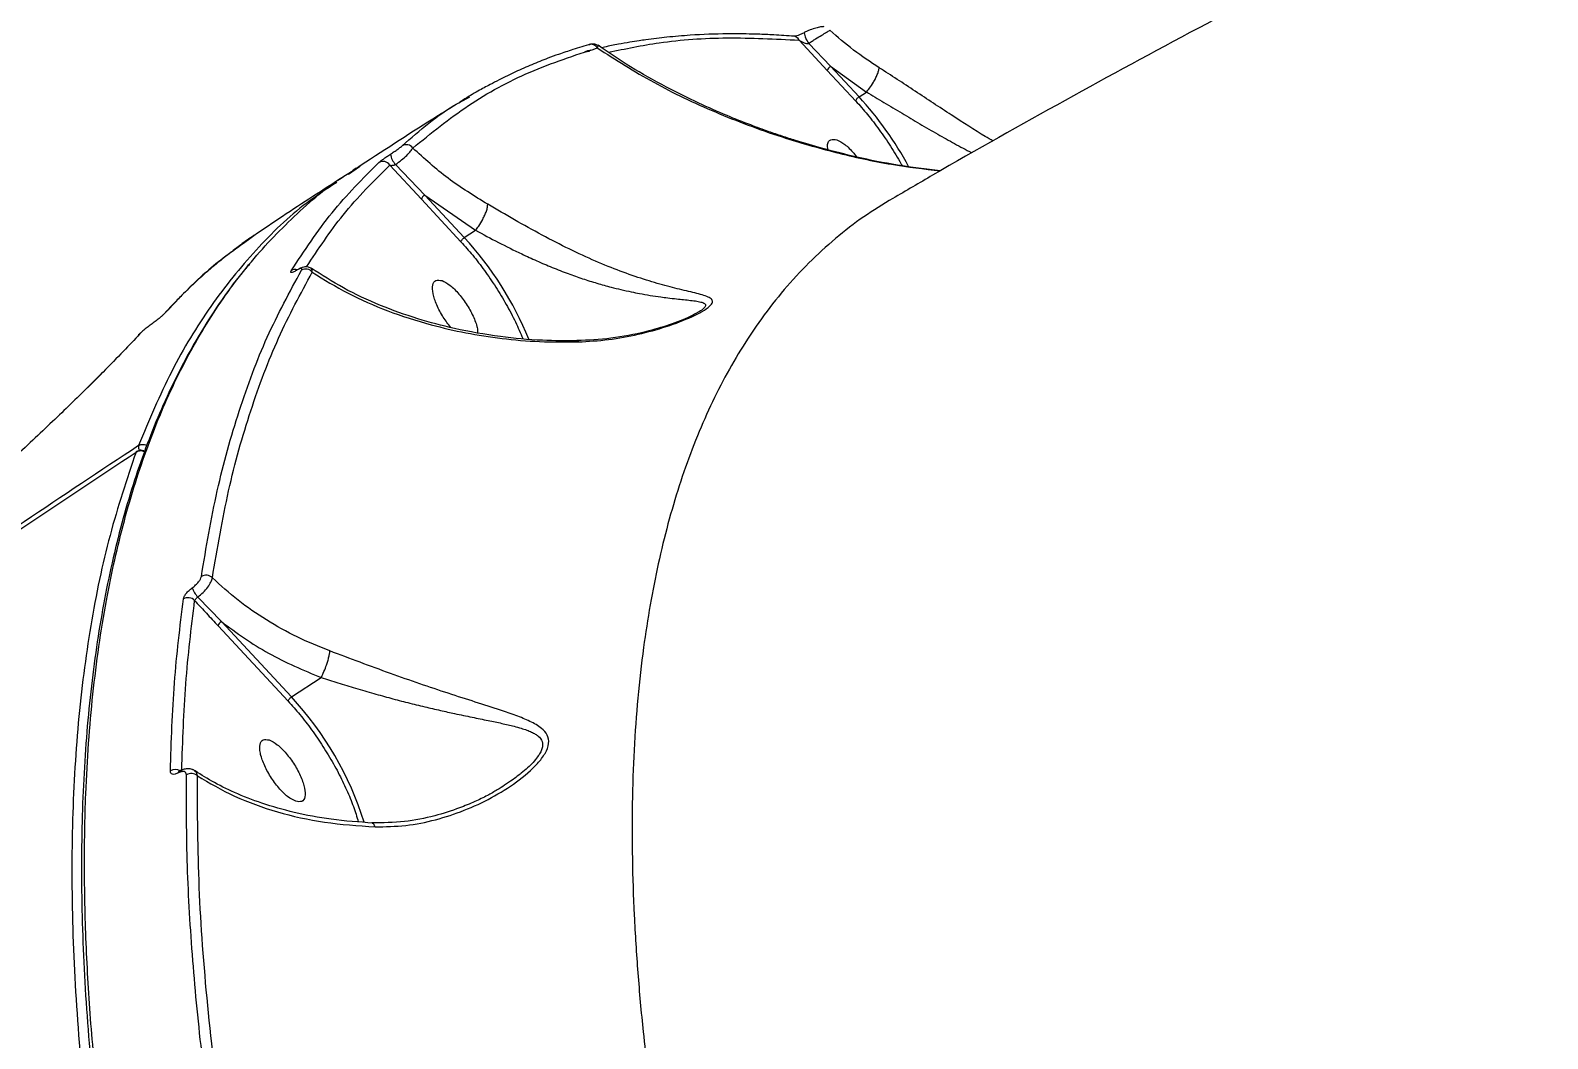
# Model space of a CAD drawing. Header units: millimetres. Extents: x -5873 to 5805, y -5301 to 4302.
# Drawn here: x -236.2 to -48.4, y 1186.1 to 1311 of the extents above; entities that cross this region are included whole.
import ezdxf

# ---------------------------------------------------------------- set-up
doc = ezdxf.new("R2010")
doc.units = ezdxf.units.MM
for name, color, linetype in [('DIKOM_ОБЪЕКТ', 7, 'Continuous'), ('DIKOM_РАЗМЕР_ЗОНА', 7, 'Continuous'), ('DIKOM_РАЗМЕР_ОБЪЕКТА', 7, 'Continuous')]:
    doc.layers.add(name, color=color, linetype=linetype)
doc.styles.add('style1', font='arial.ttf', dxfattribs={"width": 0.8})
doc.dimstyles.new('1-50', dxfattribs={"dimtxt": 300, "dimasz": 200, "dimexe": 100, "dimexo": 0, "dimgap": 100, "dimtad": 1, "dimtxsty": 'style1', "dimcen": 200, "dimclrd": 7, "dimclre": 7, "dimclrt": 7, "dimadec": 1, "dimazin": 2, "dimtfac": 1, "dimtmove": 0, "dimatfit": 2, "dimfxl": 0, "dimlwd": 25, "dimlwe": 18, "dimarcsym": 0})

# ---------------------------------------------------------------- blocks, each defined once
blk = doc.blocks.new('*D9')
at = {"layer": 'Defpoints', "color": 0, "transparency": 16777216}
for p in [(1338.11, 2802.44), (-4588.97, -1585.51), (-117.5, -1585.51)]:
    blk.add_point(p, dxfattribs=at)
at = {"layer": 'DIKOM_РАЗМЕР_ОБЪЕКТА', "color": 7, "lineweight": 18, "transparency": 16777216}
for p, q in [((1338.11, 2802.44), (-4688.97, 2802.44)), ((-117.5, -1585.51), (-4688.97, -1585.51))]:
    blk.add_line(p, q, dxfattribs=at)
at = {"layer": 'DIKOM_РАЗМЕР_ОБЪЕКТА', "color": 7, "lineweight": 25, "transparency": 16777216}
blk.add_line((-4588.97, 2602.44), (-4588.97, -1385.51), dxfattribs=at)
at = {"layer": 'DIKOM_РАЗМЕР_ОБЪЕКТА', "color": 7, "transparency": 16777216}
for points in [[(-4622.31, 2602.44), (-4555.64, 2602.44), (-4588.97, 2802.44)], [(-4622.31, -1385.51), (-4555.64, -1385.51), (-4588.97, -1585.51)]]:
    blk.add_solid(points, dxfattribs=at)
at = {"layer": 'DIKOM_РАЗМЕР_ОБЪЕКТА', "color": 7, "transparency": 16777216, "insert": (-4842.15, 460.98), "char_height": 300, "attachment_point": 5, "rotation": 90, "style": 'style1'}
blk.add_mtext('4400', dxfattribs=at)
blk = doc.blocks.new('*D11')
at = {"layer": 'Defpoints', "color": 0, "transparency": 16777216}
for p in [(-510, 4302.44), (-5422.89, -3651.6), (284.83, -3651.6)]:
    blk.add_point(p, dxfattribs=at)
at = {"layer": 'DIKOM_РАЗМЕР_ЗОНА', "color": 7, "lineweight": 18, "transparency": 16777216}
for p, q in [((-510, 4302.44), (-5522.89, 4302.44)), ((284.83, -3651.6), (-5522.89, -3651.6))]:
    blk.add_line(p, q, dxfattribs=at)
at = {"layer": 'DIKOM_РАЗМЕР_ЗОНА', "color": 7, "lineweight": 25, "transparency": 16777216}
blk.add_line((-5422.89, 4102.44), (-5422.89, -3451.6), dxfattribs=at)
at = {"layer": 'DIKOM_РАЗМЕР_ЗОНА', "color": 7, "transparency": 16777216}
for points in [[(-5456.22, 4102.44), (-5389.56, 4102.44), (-5422.89, 4302.44)], [(-5456.22, -3451.6), (-5389.56, -3451.6), (-5422.89, -3651.6)]]:
    blk.add_solid(points, dxfattribs=at)
at = {"layer": 'DIKOM_РАЗМЕР_ЗОНА', "color": 7, "transparency": 16777216, "insert": (-5676.06, -474.49), "char_height": 300, "attachment_point": 5, "rotation": 90, "style": 'style1'}
blk.add_mtext('7950', dxfattribs=at)

msp = doc.modelspace()

# ---------------------------------------------------------------- linework, layer by layer
at = {"layer": 'DIKOM_ОБЪЕКТ', "color": 7, "linetype": 'Continuous', "lineweight": 15}
for p, q in [((-141.052, 1309.748), (-137.57, 1305.986)), ((-167.581, 1308.293), (-167.01, 1308.4)), ((-166.843, 1308.493), (-167.132, 1308.426)), ((-139.873, 1309.348), (-137.16, 1306.51)), ((-137.57, 1305.986), (-134.051, 1302.204)), ((-137.16, 1306.51), (-132.729, 1303.32)), ((-137.16, 1306.51), (-133.641, 1302.728)), ((-182.671, 1302.306), (-183.068, 1302.059)), ((-182.656, 1302.283), (-181.831, 1302.732)), ((-133.641, 1302.728), (-132.729, 1303.32)), ((-132.729, 1303.32), (-132.727, 1303.323)), ((-195.48, 1294.061), (-196.85, 1293.122)), ((-196.257, 1293.625), (-196.412, 1293.511)), ((-195.904, 1293.884), (-196.257, 1293.625)), ((-195.427, 1294.098), (-196.111, 1293.685)), ((-191.754, 1294.27), (-187.831, 1290.03)), ((-191.026, 1294.34), (-187.421, 1290.555)), ((-187.831, 1290.03), (-182.929, 1284.761)), ((-187.421, 1290.555), (-181.126, 1286.19)), ((-187.421, 1290.555), (-182.518, 1285.285)), ((-208.565, 1285.509), (-209.229, 1285.008)), ((-182.518, 1285.285), (-181.126, 1286.19)), ((-181.126, 1286.19), (-181.124, 1286.192)), ((-219.861, 1275.669), (-220.004, 1275.524)), ((-153.391, 1276.13), (-154, 1275.803)), ((-221.161, 1274.617), (-221.111, 1274.635)), ((-227.478, 1268.376), (-229.184, 1266.682)), ((-215.504, 1240.756), (-212.594, 1237.712)), ((-213.004, 1237.188), (-204.326, 1227.861)), ((-212.594, 1237.712), (-203.916, 1228.385)), ((-203.916, 1228.385), (-200.236, 1230.776)), ((-200.236, 1230.776), (-200.231, 1230.781))]:
    msp.add_line(p, q, dxfattribs=at)
at = {"layer": 'DIKOM_ОБЪЕКТ', "color": 7, "linetype": 'Continuous', "lineweight": 15, "flags": 128}
for points in [[(-140.366, 1310.678), (-140.428, 1310.681), (-140.439, 1310.669)], [(-167.04, 1309.208), (-166.974, 1309.221), (-166.873, 1309.231)], [(-203.302, 1281.218), (-203.258, 1281.262), (-203.218, 1281.289)], [(-219.664, 1275.851), (-219.803, 1275.736), (-219.865, 1275.665)], [(-222.712, 1273.338), (-222.843, 1273.231), (-222.896, 1273.172)], [(-217.916, 1218.969), (-217.889, 1219.063), (-217.846, 1219.138), (-217.789, 1219.192), (-217.719, 1219.224), (-217.639, 1219.233), (-217.55, 1219.218), (-217.454, 1219.18), (-217.355, 1219.119)]]:
    msp.add_lwpolyline(points, dxfattribs=at)
at = {"layer": 'DIKOM_ОБЪЕКТ', "color": 7, "linetype": 'Continuous', "lineweight": 15}
for centre, radius, start, end in [((-141.841, 1309.364), 0.878, 25.92613, 84.32597), ((-137.777, 1311.027), 2.686, 187.66313, 218.69683), ((-167.123, 1307.57), 0.856, 90.66895, 122.3708), ((-166.855, 1308.279), 0.952, 31.78801, 91.02991), ((-136.719, 1305.743), 0.886, 119.86013, 164.04418), ((-165.67, 1273.493), 43.366, 28.33968, 42.38861), ((-189.706, 1295.809), 0.988, 34.93513, 120.11615), ((-192.59, 1293.733), 0.994, 32.72562, 120.12652), ((-189.328, 1295.981), 2.361, 188.74701, 224.01728), ((-186.979, 1289.786), 0.886, 119.88294, 164.02138), ((-213.625, 1256.688), 42.255, 22.24491, 42.59301), ((-203.436, 1280.35), 0.982, 75.64264, 121.34797), ((-202.152, 1280.345), 1.036, 38.37438, 120.19823), ((-226.939, 1268.12), 0.596, 121.07118, 154.88406), ((-221.949, 1259.368), 0.915, 170.49267, 208.96169), ((-213.413, 1242.781), 2.912, 197.3734, 224.08055), ((-214.499, 1242.35), 1.115, 45.25207, 121.08068), ((-216.72, 1239.566), 1.115, 42.98416, 121.27805), ((-212.152, 1236.944), 0.886, 119.88314, 164.02117), ((-233.478, 1200.889), 40.373, 17.24165, 42.92614), ((-218.301, 1218.214), 1.17, 59.85785, 121.53589), ((-216.321, 1217.745), 1.158, 49.34092, 121.8059)]:
    msp.add_arc(centre, radius, start, end, dxfattribs=at)
for points, knots in [([(279.338, 1427.871), (276.796, 1427.589), (268.35, 1426.653), (254.019, 1424.724), (236.342, 1422.093), (218.678, 1419.122), (201.03, 1415.835), (183.404, 1412.226), (165.804, 1408.296), (148.236, 1404.045), (130.704, 1399.474), (113.213, 1394.583), (95.768, 1389.374), (78.374, 1383.846), (61.036, 1378), (43.76, 1371.838), (26.549, 1365.36), (9.409, 1358.568), (-7.655, 1351.462), (-24.638, 1344.043), (-41.535, 1336.314), (-58.341, 1328.276), (-75.051, 1319.929), (-91.663, 1311.281), (-108.159, 1302.307), (-120.763, 1295.249), (-127.82, 1291.088), (-129.465, 1290.118)], [0, 0, 0, 0, 0.0178448, 0.0592941, 0.1008016, 0.142368, 0.1839943, 0.2256814, 0.2674302, 0.3092412, 0.3511153, 0.3930529, 0.4350542, 0.4771199, 0.5192504, 0.5614456, 0.6037062, 0.6460317, 0.6884227, 0.7308792, 0.7734005, 0.8159875, 0.858639, 0.9013561, 0.9441377, 0.9869843, 1, 1, 1, 1]), ([(-137.982, 1311.417), (-138.12, 1311.41), (-138.4, 1311.396), (-138.992, 1311.262), (-139.577, 1311.068), (-140.077, 1310.857), (-140.318, 1310.732), (-140.439, 1310.669)], [0, 0, 0, 0, 0.2397709, 0.4836729, 0.7358822, 0.867172, 1, 1, 1, 1]), ([(-141.683, 1310.229), (-142.523, 1310.289), (-144.029, 1310.397), (-145.998, 1310.478), (-147.516, 1310.515), (-148.769, 1310.527), (-151.107, 1310.52), (-154.013, 1310.411), (-157.36, 1310.129), (-159.452, 1309.876), (-160.97, 1309.656), (-162.108, 1309.475), (-163.536, 1309.218), (-164.7, 1308.992), (-165.377, 1308.833), (-165.492, 1308.806)], [0, 0, 0, 0, 0.0986405, 0.1769595, 0.2349981, 0.281542, 0.3290419, 0.5208028, 0.6430605, 0.7558506, 0.7927023, 0.8428877, 0.9066932, 0.9841447, 1, 1, 1, 1]), ([(-164.647, 1308.248), (-162.58, 1308.679), (-157.899, 1309.657), (-150.04, 1310.194), (-144.048, 1309.897), (-141.052, 1309.748)], [0, 0, 0, 0, 0.2833272, 0.6416873, 1, 1, 1, 1]), ([(-140.439, 1310.669), (-140.504, 1310.632), (-140.636, 1310.557), (-140.897, 1310.432), (-141.202, 1310.316), (-141.518, 1310.238), (-141.676, 1310.238), (-141.756, 1310.238)], [0, 0, 0, 0, 0.1174544, 0.236264, 0.4820705, 0.7385558, 1, 1, 1, 1]), ([(-141.052, 1309.748), (-140.866, 1309.629), (-140.6, 1309.46), (-140.211, 1309.344), (-140.025, 1309.328), (-139.933, 1309.334), (-139.893, 1309.344), (-139.873, 1309.348)], [0, 0, 0, 0, 0.5718921, 0.8164836, 0.9172496, 0.9605363, 1, 1, 1, 1]), ([(-139.873, 1309.348), (-139.729, 1309.442), (-139.445, 1309.626), (-138.886, 1309.982), (-138.256, 1310.374), (-137.643, 1310.745), (-137.383, 1310.89), (-137.254, 1310.962)], [0, 0, 0, 0, 0.1372574, 0.2708036, 0.5234541, 0.7644439, 1, 1, 1, 1]), ([(-131.149, 1306.325), (-132.227, 1307.038), (-134.387, 1308.467), (-136.297, 1310.129), (-137.254, 1310.962)], [0, 0, 0, 0, 0.4989412, 1, 1, 1, 1]), ([(-188.896, 1296.375), (-186.647, 1298.206), (-182.151, 1301.865), (-174.518, 1306.009), (-168.872, 1307.856), (-166.046, 1308.78)], [0, 0, 0, 0, 0.3335111, 0.6664884, 1, 1, 1, 1]), ([(-166.872, 1309.231), (-167.61, 1309.017), (-168.948, 1308.63), (-170.706, 1308.038), (-172.069, 1307.542), (-173.177, 1307.111), (-174.174, 1306.703), (-175.171, 1306.273), (-176.177, 1305.816), (-177.194, 1305.331), (-178.238, 1304.807), (-179.419, 1304.186), (-180.945, 1303.385), (-182.066, 1302.706), (-182.686, 1302.33)], [0, 0, 0, 0, 0.1326843, 0.2405176, 0.3235685, 0.3869287, 0.4497247, 0.5138031, 0.5791918, 0.645991, 0.7142105, 0.788, 0.8827681, 1, 1, 1, 1]), ([(-165.959, 1309.081), (-166.085, 1309.147), (-166.41, 1309.317), (-166.801, 1309.249), (-167.042, 1309.208)], [0, 0, 0, 0, 0.3865502, 1, 1, 1, 1]), ([(-166.046, 1308.78), (-165.989, 1308.869), (-165.901, 1309.007), (-165.956, 1309.042), (-165.976, 1309.054)], [0, 0, 0, 0, 0.6401054, 1, 1, 1, 1]), ([(-166.046, 1308.78), (-163.77, 1307.323), (-159.232, 1304.418), (-151.525, 1300.757), (-143.938, 1297.89), (-136.585, 1295.785), (-130.06, 1294.33), (-125.6, 1293.799), (-123.572, 1293.558)], [0, 0, 0, 0, 0.1957818, 0.3904134, 0.5853816, 0.7325058, 0.8783496, 1, 1, 1, 1]), ([(-123.606, 1293.539), (-125.38, 1293.759), (-128.907, 1294.198), (-133.72, 1295.186), (-137.903, 1296.233), (-140.965, 1297.135), (-143.17, 1297.847), (-145.028, 1298.483), (-147.307, 1299.316), (-150.219, 1300.477), (-153.725, 1302.022), (-157.745, 1304.023), (-161.955, 1306.379), (-164.629, 1308.207), (-165.941, 1309.104)], [0, 0, 0, 0, 0.1063203, 0.2113088, 0.3025649, 0.3772874, 0.4152368, 0.4523175, 0.5051653, 0.5747291, 0.6609983, 0.7640795, 0.8842756, 1, 1, 1, 1]), ([(-132.727, 1303.323), (-132.601, 1303.472), (-132.299, 1303.832), (-131.91, 1304.423), (-131.591, 1305.001), (-131.37, 1305.486), (-131.205, 1305.954), (-131.168, 1306.201), (-131.149, 1306.325)], [0, 0, 0, 0, 0.1629533, 0.3910642, 0.5295386, 0.6806091, 0.8394578, 1, 1, 1, 1]), ([(-117.034, 1297.25), (-117.359, 1297.435), (-118.94, 1298.335), (-121.493, 1300.002), (-124.429, 1301.926), (-126.68, 1303.416), (-128.939, 1304.906), (-130.41, 1305.85), (-131.149, 1306.325)], [0, 0, 0, 0, 0.0791932, 0.3851503, 0.5391103, 0.692417, 0.8452414, 1, 1, 1, 1]), ([(-190.202, 1296.664), (-188.029, 1298.581), (-185.657, 1300.674), (-182.889, 1302.158), (-182.656, 1302.283)], [0, 0, 0, 0, 0.9159173, 1, 1, 1, 1]), ([(-134.051, 1302.204), (-134.043, 1302.243), (-134.026, 1302.321), (-133.929, 1302.47), (-133.795, 1302.616), (-133.692, 1302.691), (-133.641, 1302.728)], [0, 0, 0, 0, 0.2499951, 0.4999361, 0.7500227, 1, 1, 1, 1]), ([(-134.051, 1302.204), (-133.565, 1301.659), (-132.576, 1300.55), (-131.12, 1298.655), (-129.731, 1296.607), (-128.781, 1295.088), (-128.357, 1294.275), (-128.31, 1294.185)], [0, 0, 0, 0, 0.2323212, 0.4729854, 0.7195315, 0.9691353, 1, 1, 1, 1]), ([(-132.727, 1303.323), (-132.01, 1302.896), (-130.559, 1302.031), (-128.336, 1300.693), (-126.099, 1299.364), (-123.922, 1298.098), (-121.785, 1296.909), (-120.37, 1296.15), (-119.665, 1295.8), (-119.631, 1295.783)], [0, 0, 0, 0, 0.1630435, 0.3304522, 0.4927626, 0.6610694, 0.8226251, 0.9914669, 1, 1, 1, 1]), ([(-183.51, 1301.783), (-184.482, 1301.18), (-188.64, 1298.599), (-192.739, 1295.911), (-195.88, 1293.852)], [0, 0, 0, 0, 0.2338586, 1, 1, 1, 1]), ([(-191.661, 1295.622), (-191.504, 1295.725), (-191.188, 1295.933), (-190.752, 1296.239), (-190.398, 1296.499), (-190.268, 1296.609), (-190.202, 1296.664)], [0, 0, 0, 0, 0.249701, 0.4996141, 0.749634, 1, 1, 1, 1]), ([(-191.026, 1294.34), (-190.776, 1294.524), (-190.281, 1294.889), (-189.628, 1295.474), (-189.126, 1296.003), (-188.973, 1296.251), (-188.896, 1296.375)], [0, 0, 0, 0, 0.2554668, 0.5067054, 0.7540647, 1, 1, 1, 1]), ([(-179.624, 1289.411), (-181.298, 1290.445), (-184.657, 1292.517), (-187.481, 1295.087), (-188.896, 1296.375)], [0, 0, 0, 0, 0.4985467, 1, 1, 1, 1]), ([(-137.507, 1296.167), (-137.53, 1296.406), (-137.588, 1297.024), (-137.21, 1297.525), (-136.669, 1297.441), (-136.398, 1297.399)], [0, 0, 0, 0, 0.2401146, 0.6200503, 1, 1, 1, 1]), ([(-136.398, 1297.399), (-136.077, 1297.236), (-135.434, 1296.912), (-134.528, 1296.065), (-134.08, 1295.433), (-133.97, 1295.279)], [0, 0, 0, 0, 0.4301693, 0.8603834, 1, 1, 1, 1]), ([(-203.947, 1281.188), (-202.322, 1283.658), (-199.056, 1288.621), (-195.085, 1292.596), (-193.089, 1294.592)], [0, 0, 0, 0, 0.4975625, 1, 1, 1, 1]), ([(-193.089, 1294.592), (-193.026, 1294.647), (-192.899, 1294.757), (-192.553, 1295.015), (-192.125, 1295.316), (-191.816, 1295.52), (-191.661, 1295.622)], [0, 0, 0, 0, 0.2503637, 0.5003225, 0.7502537, 1, 1, 1, 1]), ([(-75.561, 828.369), (-79.665, 834.343), (-87.88, 846.3), (-99.808, 864.59), (-111.419, 883.097), (-122.653, 901.801), (-133.483, 920.645), (-143.876, 939.578), (-153.803, 958.548), (-163.232, 977.505), (-172.136, 996.394), (-179.544, 1013.047), (-185.656, 1027.514), (-190.652, 1039.873), (-195.416, 1052.235), (-199.934, 1064.581), (-204.192, 1076.89), (-208.172, 1089.141), (-212.363, 1102.961), (-216.579, 1118.248), (-220.588, 1134.842), (-223.917, 1151.099), (-226.527, 1166.948), (-227.965, 1178.893), (-228.704, 1187.268), (-229.061, 1192.317), (-229.323, 1197.293), (-229.489, 1202.193), (-229.557, 1207.014), (-229.526, 1211.753), (-229.318, 1219.146), (-228.619, 1228.903), (-227, 1240.163), (-224.711, 1250.367), (-221.818, 1259.55), (-218.238, 1267.994), (-213.957, 1275.643), (-208.99, 1282.489), (-203.254, 1288.364), (-198.855, 1292.138), (-196.18, 1293.648), (-195.864, 1293.827)], [0, 0, 0, 0, 0.0313103, 0.062674, 0.0940913, 0.1255622, 0.1570864, 0.1886642, 0.2202957, 0.2519805, 0.2837188, 0.3155106, 0.3365976, 0.3579048, 0.3794321, 0.4011795, 0.4231472, 0.4453349, 0.4677429, 0.4994821, 0.5316527, 0.5642548, 0.5972883, 0.6307532, 0.6422731, 0.6538375, 0.6654466, 0.6771002, 0.6887983, 0.7005411, 0.7123284, 0.74497, 0.7779485, 0.8082221, 0.8387742, 0.8696048, 0.900714, 0.9321016, 0.9637677, 0.9957123, 1, 1, 1, 1]), ([(-197.517, 1292.789), (-200.028, 1291.176), (-203.74, 1288.79), (-207.389, 1286.316), (-208.57, 1285.515)], [0, 0, 0, 0, 0.6764543, 1, 1, 1, 1]), ([(-202.058, 1281.646), (-200.596, 1283.86), (-197.501, 1288.544), (-193.738, 1292.293), (-191.754, 1294.27)], [0, 0, 0, 0, 0.4725269, 1, 1, 1, 1]), ([(-191.754, 1294.27), (-191.705, 1294.258), (-191.609, 1294.233), (-191.422, 1294.234), (-191.251, 1294.261), (-191.117, 1294.301), (-191.055, 1294.327), (-191.026, 1294.34)], [0, 0, 0, 0, 0.2808142, 0.5479113, 0.7888395, 0.8977121, 1, 1, 1, 1]), ([(-198.319, 1292.114), (-199.576, 1291.294), (-203.194, 1288.93), (-208.424, 1283.85), (-214.027, 1276.919), (-218.928, 1268.893), (-221.54, 1262.652), (-222.851, 1259.519)], [0, 0, 0, 0, 0.1160916, 0.3343338, 0.5543997, 0.7762883, 1, 1, 1, 1]), ([(-181.124, 1286.192), (-180.994, 1286.361), (-180.682, 1286.766), (-180.284, 1287.435), (-179.97, 1288.075), (-179.766, 1288.595), (-179.633, 1289.072), (-179.627, 1289.298), (-179.624, 1289.411)], [0, 0, 0, 0, 0.1634416, 0.3931591, 0.5327953, 0.6844958, 0.8425202, 1, 1, 1, 1]), ([(-168.407, 1272.361), (-167.152, 1272.435), (-164.626, 1272.583), (-160.96, 1273.262), (-157.442, 1274.225), (-154.75, 1275.26), (-153, 1276.149), (-152.061, 1276.793), (-151.704, 1277.321), (-151.899, 1277.703), (-152.461, 1277.993), (-153.518, 1278.323), (-155.222, 1278.721), (-157.619, 1279.316), (-160.281, 1280.091), (-163.167, 1281.089), (-166.252, 1282.335), (-169.503, 1283.834), (-172.879, 1285.571), (-176.318, 1287.491), (-178.521, 1288.771), (-179.623, 1289.411)], [0, 0, 0, 0, 0.0614748, 0.1237182, 0.1865153, 0.2501497, 0.2824449, 0.3151078, 0.3478444, 0.3803906, 0.4126299, 0.4444734, 0.5076574, 0.5698152, 0.6315677, 0.6935124, 0.7547533, 0.8160794, 0.8772234, 0.9385431, 1, 1, 1, 1]), ([(-129.477, 1290.139), (-130.677, 1289.404), (-133.139, 1287.898), (-136.587, 1285.217), (-139.88, 1282.208), (-142.933, 1278.894), (-145.752, 1275.293), (-149.078, 1270.298), (-152.623, 1263.573), (-156.018, 1254.72), (-158.616, 1245.064), (-160.183, 1236.131), (-161.064, 1228.307), (-161.526, 1221.859), (-161.752, 1215.217), (-161.748, 1208.392), (-161.519, 1201.397), (-161.069, 1194.243), (-160.346, 1186.284), (-159.283, 1177.476), (-157.811, 1167.778), (-156.024, 1157.901), (-153.934, 1147.868), (-151.554, 1137.701), (-148.848, 1127.223), (-145.805, 1116.441), (-142.42, 1105.36), (-138.762, 1094.198), (-134.844, 1082.976), (-130.681, 1071.714), (-125.896, 1059.437), (-120.42, 1046.128), (-114.178, 1031.786), (-107.611, 1017.453), (-100.74, 1003.161), (-92.884, 987.538), (-83.934, 970.578), (-73.77, 952.308), (-63.201, 934.154), (-55.801, 922.179), (-52.108, 916.204)], [0, 0, 0, 0, 0.0199934, 0.0409999, 0.0618967, 0.0826838, 0.1033615, 0.1239295, 0.1620787, 0.1997421, 0.23692, 0.2736127, 0.2943639, 0.3149566, 0.3353909, 0.3556668, 0.3757844, 0.3957435, 0.4155443, 0.4405408, 0.4652901, 0.4897922, 0.514047, 0.5380546, 0.561815, 0.5866812, 0.6113131, 0.6357104, 0.6598735, 0.6838019, 0.7074959, 0.7372213, 0.7666791, 0.795869, 0.8247911, 0.8534449, 0.8903047, 0.9270175, 0.9635828, 1, 1, 1, 1]), ([(-209.229, 1285.008), (-210.909, 1283.819), (-214.658, 1281.166), (-217.884, 1277.741), (-219.664, 1275.851)], [0, 0, 0, 0, 0.4483382, 1, 1, 1, 1]), ([(-208.585, 1285.538), (-209.129, 1285.161), (-210.109, 1284.482), (-211.331, 1283.521), (-212.26, 1282.799), (-213.056, 1282.162), (-213.811, 1281.535), (-214.541, 1280.909), (-215.246, 1280.282), (-215.937, 1279.649), (-216.686, 1278.939), (-217.583, 1278.057), (-218.564, 1277.053), (-219.235, 1276.311), (-219.544, 1275.97)], [0, 0, 0, 0, 0.12561, 0.2259891, 0.3027912, 0.3734114, 0.4425718, 0.5102835, 0.5766391, 0.6416682, 0.7072659, 0.7932314, 0.9048602, 1, 1, 1, 1]), ([(-182.929, 1284.761), (-182.92, 1284.8), (-182.903, 1284.879), (-182.806, 1285.027), (-182.673, 1285.174), (-182.57, 1285.248), (-182.518, 1285.285)], [0, 0, 0, 0, 0.2499948, 0.4999359, 0.7500231, 1, 1, 1, 1]), ([(-181.124, 1286.192), (-180.189, 1285.692), (-178.317, 1284.688), (-175.751, 1283.41), (-173.524, 1282.387), (-171.607, 1281.57), (-169.709, 1280.831), (-167.859, 1280.181), (-166.077, 1279.62), (-164.501, 1279.182), (-163.085, 1278.832), (-161.915, 1278.574), (-160.703, 1278.336), (-159.477, 1278.123), (-158.32, 1277.951), (-157.231, 1277.812), (-156.284, 1277.703), (-155.331, 1277.602), (-154.477, 1277.511), (-153.7, 1277.409), (-153.068, 1277.279), (-152.655, 1277.088), (-152.606, 1276.782), (-152.938, 1276.43), (-153.3, 1276.194), (-153.393, 1276.133)], [0, 0, 0, 0, 0.0758541, 0.1518995, 0.2003248, 0.250991, 0.3040412, 0.3536786, 0.4038858, 0.4553577, 0.4915464, 0.5314144, 0.5636711, 0.606923, 0.6519505, 0.6823706, 0.7235574, 0.7583585, 0.7964146, 0.8344074, 0.8725966, 0.9106227, 0.9486983, 0.9867644, 1, 1, 1, 1]), ([(-182.929, 1284.761), (-182.443, 1284.216), (-181.453, 1283.107), (-180.001, 1281.212), (-178.598, 1279.164), (-177.305, 1277.015), (-176.162, 1274.857), (-175.562, 1273.463), (-175.267, 1272.778)], [0, 0, 0, 0, 0.1591777, 0.3240716, 0.4929956, 0.6640146, 0.8350369, 1, 1, 1, 1]), ([(-209.097, 1282.008), (-209.409, 1281.651), (-210.737, 1280.128), (-212.874, 1277.146), (-215.5, 1273.06), (-218.499, 1267.574), (-221.667, 1260.424), (-224.693, 1251.253), (-227.046, 1241.284), (-228.723, 1230.549), (-229.717, 1219.066), (-230.03, 1206.867), (-229.66, 1193.974), (-228.608, 1180.423), (-226.876, 1166.252), (-224.471, 1151.507), (-221.4, 1136.223), (-217.671, 1120.435), (-213.289, 1104.178), (-208.267, 1087.488), (-202.619, 1070.418), (-196.36, 1053.016), (-189.513, 1035.338), (-182.088, 1017.415), (-174.108, 999.295), (-165.586, 981.014), (-156.546, 962.624), (-147.015, 944.178), (-137.023, 925.736), (-126.179, 906.606), (-114.445, 886.84), (-104.159, 870.314), (-96.097, 857.784), (-91.692, 851.072), (-88.417, 846.146), (-86.075, 842.646), (-83.222, 838.422), (-79.846, 833.473), (-77.406, 829.95), (-76.102, 828.066)], [0, 0, 0, 0, 0.0057732, 0.0246419, 0.0435099, 0.062377, 0.095408, 0.128492, 0.1615036, 0.1945096, 0.2275142, 0.2605164, 0.2935183, 0.3265745, 0.3596084, 0.3926061, 0.4256026, 0.4585986, 0.4915932, 0.5246071, 0.5576721, 0.5906683, 0.6236611, 0.6566539, 0.6896463, 0.7226395, 0.7556886, 0.7887162, 0.8217082, 0.8546993, 0.8916487, 0.9285979, 0.9448437, 0.9606051, 0.9657519, 0.9722312, 0.9801083, 0.9893667, 1, 1, 1, 1]), ([(-215.075, 1243.306), (-214.465, 1246.899), (-213.238, 1254.128), (-210.472, 1263.969), (-207.052, 1273.169), (-204.139, 1278.539), (-202.673, 1281.24)], [0, 0, 0, 0, 0.2455103, 0.4940136, 0.7455102, 1, 1, 1, 1]), ([(-203.221, 1281.288), (-203.257, 1281.267), (-203.328, 1281.225), (-203.386, 1281.194), (-203.387, 1281.187), (-203.388, 1281.184)], [0, 0, 0, 0, 0.3725753, 0.7298481, 1, 1, 1, 1]), ([(-202.673, 1281.24), (-202.646, 1281.3), (-202.59, 1281.419), (-202.671, 1281.484), (-202.863, 1281.44), (-203.092, 1281.337), (-203.232, 1281.257), (-203.302, 1281.218)], [0, 0, 0, 0, 0.2491306, 0.4991929, 0.7491256, 0.8757627, 1, 1, 1, 1]), ([(-201.498, 1281.479), (-201.643, 1281.55), (-201.926, 1281.688), (-202.52, 1281.65), (-202.944, 1281.431), (-203.221, 1281.288)], [0, 0, 0, 0, 0.2673087, 0.5227274, 1, 1, 1, 1]), ([(-201.34, 1280.988), (-201.331, 1281.128), (-201.319, 1281.334), (-201.457, 1281.412), (-201.501, 1281.437)], [0, 0, 0, 0, 0.6782571, 1, 1, 1, 1]), ([(-168.349, 1272.503), (-169.858, 1272.502), (-173.152, 1272.5), (-178.324, 1272.988), (-183.484, 1273.897), (-188.441, 1275.22), (-193.056, 1276.884), (-197.528, 1278.944), (-200.166, 1280.651), (-201.466, 1281.491)], [0, 0, 0, 0, 0.116835, 0.2549566, 0.4137514, 0.5476095, 0.6926188, 0.8485755, 1, 1, 1, 1]), ([(-213.714, 1243.142), (-213.092, 1246.796), (-211.851, 1254.094), (-209.058, 1263.947), (-205.654, 1273.048), (-202.779, 1278.339), (-201.34, 1280.988)], [0, 0, 0, 0, 0.2503513, 0.5000011, 0.7496504, 1, 1, 1, 1]), ([(-203.302, 1281.218), (-203.374, 1281.177), (-203.519, 1281.095), (-203.754, 1280.989), (-203.951, 1280.943), (-204.036, 1281.007), (-203.977, 1281.128), (-203.947, 1281.188)], [0, 0, 0, 0, 0.1236003, 0.250457, 0.5001518, 0.7500013, 1, 1, 1, 1]), ([(-201.34, 1280.988), (-199.897, 1280.096), (-197.019, 1278.316), (-192.055, 1276.155), (-187.132, 1274.551), (-182.358, 1273.446), (-177.868, 1272.749), (-173.219, 1272.337), (-170.011, 1272.353), (-168.407, 1272.361)], [0, 0, 0, 0, 0.1666546, 0.3325149, 0.4995612, 0.62503, 0.7497835, 0.874868, 1, 1, 1, 1]), ([(-184.178, 1274.149), (-184.503, 1274.565), (-185.183, 1275.437), (-185.974, 1276.963), (-186.444, 1278.39), (-186.478, 1279.474), (-186.098, 1280.092), (-185.55, 1280.001), (-185.276, 1279.956)], [0, 0, 0, 0, 0.1541355, 0.3233024, 0.4924815, 0.6616556, 0.8308293, 1, 1, 1, 1]), ([(-185.276, 1279.956), (-184.952, 1279.797), (-184.305, 1279.478), (-183.167, 1278.341), (-182.111, 1276.906), (-181.308, 1275.371), (-180.869, 1274.154), (-180.878, 1273.671), (-180.881, 1273.526)], [0, 0, 0, 0, 0.1841989, 0.3684024, 0.5525956, 0.7367818, 0.920981, 1, 1, 1, 1]), ([(-219.664, 1275.851), (-219.729, 1275.784), (-219.858, 1275.648), (-220.196, 1275.352), (-220.565, 1275.055), (-220.902, 1274.801), (-221.076, 1274.677), (-221.161, 1274.617)], [0, 0, 0, 0, 0.2499143, 0.499668, 0.7492277, 0.8775032, 1, 1, 1, 1]), ([(-154, 1275.803), (-154.197, 1275.693), (-155.015, 1275.238), (-157.149, 1274.433), (-160.396, 1273.493), (-164.242, 1272.728), (-167.174, 1272.587), (-168.592, 1272.518)], [0, 0, 0, 0, 0.0622363, 0.2578285, 0.4604002, 0.7388598, 1, 1, 1, 1]), ([(-221.161, 1274.617), (-221.246, 1274.557), (-221.42, 1274.434), (-221.758, 1274.179), (-222.134, 1273.877), (-222.488, 1273.567), (-222.638, 1273.415), (-222.712, 1273.338)], [0, 0, 0, 0, 0.1220927, 0.2508451, 0.5007477, 0.7506942, 1, 1, 1, 1]), ([(-222.712, 1273.338), (-223.355, 1272.65), (-224.64, 1271.273), (-226.378, 1269.512), (-227.247, 1268.631)], [0, 0, 0, 0, 0.4999985, 1, 1, 1, 1]), ([(-222.526, 1273.522), (-222.563, 1273.491), (-222.731, 1273.346), (-222.823, 1273.248), (-222.896, 1273.172)], [0, 0, 0, 0, 0.2186631, 1, 1, 1, 1]), ([(-168.407, 1272.361), (-168.455, 1272.43), (-168.514, 1272.512), (-168.572, 1272.488), (-168.582, 1272.484)], [0, 0, 0, 0, 0.835794, 1, 1, 1, 1]), ([(-227.247, 1268.631), (-228.537, 1267.346), (-231.119, 1264.775), (-235.856, 1260.246), (-241.107, 1255.376), (-246.808, 1250.264), (-252.837, 1245.047), (-259.035, 1239.897), (-265.294, 1234.905), (-269.342, 1231.876), (-271.367, 1230.36)], [0, 0, 0, 0, 0.1253477, 0.2508607, 0.3753431, 0.500625, 0.6251929, 0.7503287, 0.8750596, 1, 1, 1, 1]), ([(-603.938, 812.866), (-599.477, 822.876), (-590.555, 842.895), (-575.895, 872.352), (-560.317, 901.356), (-543.743, 929.841), (-526.316, 957.626), (-508.067, 984.693), (-489.031, 1011.031), (-469.116, 1036.78), (-448.213, 1062.07), (-426.323, 1086.865), (-403.447, 1111.128), (-379.737, 1134.69), (-355.215, 1157.528), (-330.053, 1179.489), (-304.295, 1200.575), (-277.963, 1220.762), (-250.983, 1240.233), (-232.434, 1252.543), (-223.16, 1258.698)], [0, 0, 0, 0, 0.056, 0.1119999, 0.1679999, 0.2239998, 0.2799999, 0.3349998, 0.3899999, 0.4449999, 0.5, 0.5559999, 0.6119998, 0.6679998, 0.7239999, 0.78, 0.8349998, 0.8899999, 0.9450001, 1, 1, 1, 1]), ([(-222.851, 1259.519), (-232.293, 1253.251), (-251.176, 1240.715), (-278.627, 1220.866), (-305.406, 1200.277), (-331.427, 1178.889), (-356.534, 1156.874), (-380.714, 1134.262), (-403.964, 1111.09), (-426.41, 1087.242), (-448.161, 1062.59), (-469.183, 1037.142), (-489.436, 1010.908), (-508.776, 984.064), (-527.187, 956.635), (-544.546, 928.812), (-560.863, 900.634), (-576.12, 872.126), (-590.49, 843.182), (-599.25, 823.519), (-603.629, 813.687)], [0, 0, 0, 0, 0.0560002, 0.112, 0.168, 0.2239999, 0.28, 0.3349999, 0.3899999, 0.445, 0.5000001, 0.5560001, 0.612, 0.668, 0.7239999, 0.7799998, 0.8349999, 0.8899999, 0.945, 1, 1, 1, 1]), ([(-223.16, 1258.698), (-224.292, 1255.334), (-226.548, 1248.632), (-228.882, 1237.372), (-230.441, 1225.35), (-231.168, 1212.534), (-231.1, 1199.009), (-230.252, 1184.83), (-228.649, 1170.06), (-226.312, 1154.758), (-223.269, 1138.984), (-219.547, 1122.799), (-215.175, 1106.261), (-210.183, 1089.427), (-204.601, 1072.354), (-198.461, 1055.095), (-191.795, 1037.705), (-184.636, 1020.234), (-177.017, 1002.731), (-168.97, 985.244), (-160.529, 967.819), (-153.27, 953.536), (-147.422, 942.407), (-143.129, 934.402), (-138.773, 926.441), (-134.358, 918.528), (-129.887, 910.667), (-125.364, 902.862), (-119.534, 892.985), (-112.337, 881.096), (-103.702, 867.282), (-93.909, 852.096), (-82.917, 835.651), (-70.696, 818.094), (-58.386, 801.095), (-46.027, 784.683), (-34.556, 770.03), (-23.991, 756.989), (-14.324, 745.411), (-4.604, 734.122), (5.154, 723.136), (14.938, 712.467), (24.733, 702.13), (35.828, 690.808), (48.204, 678.696), (61.818, 666.036), (75.323, 654.156), (88.7, 643.008), (97.474, 636.263), (101.857, 632.894)], [0, 0, 0, 0, 0.0271357, 0.0540498, 0.0807422, 0.1072129, 0.133462, 0.1594895, 0.1852953, 0.2108795, 0.2362419, 0.2613828, 0.286302, 0.3109995, 0.3354753, 0.3597294, 0.383762, 0.4075729, 0.431162, 0.4545296, 0.4776755, 0.5005996, 0.5112386, 0.5218229, 0.5323527, 0.542828, 0.5532487, 0.5636147, 0.5739263, 0.5926882, 0.6112665, 0.6296615, 0.6544486, 0.6788948, 0.7030001, 0.7267641, 0.7501872, 0.7681705, 0.7861325, 0.8040731, 0.8219922, 0.8398899, 0.8577663, 0.8756212, 0.9005808, 0.9254985, 0.9503743, 0.9752081, 1, 1, 1, 1]), ([(-222.201, 1258.877), (-222.327, 1258.91), (-222.507, 1258.956), (-222.779, 1258.922), (-222.994, 1258.857), (-223.124, 1258.754), (-223.184, 1258.707)], [0, 0, 0, 0, 0.369049, 0.5253529, 0.7849206, 1, 1, 1, 1]), ([(-221.963, 1258.632), (-222.055, 1258.69), (-222.239, 1258.805), (-222.563, 1258.866), (-222.887, 1258.84), (-223.069, 1258.745), (-223.16, 1258.698)], [0, 0, 0, 0, 0.249996, 0.5000274, 0.7499321, 1, 1, 1, 1]), ([(-222.851, 1259.519), (-222.76, 1259.566), (-222.579, 1259.66), (-222.253, 1259.691), (-222.043, 1259.634), (-221.939, 1259.606)], [0, 0, 0, 0, 0.3332067, 0.6666391, 1, 1, 1, 1]), ([(-217.299, 1240.519), (-217.272, 1240.618), (-217.218, 1240.818), (-216.961, 1241.196), (-216.609, 1241.583), (-216.331, 1241.802), (-216.191, 1241.912)], [0, 0, 0, 0, 0.2503305, 0.5000438, 0.7500306, 1, 1, 1, 1]), ([(-216.191, 1241.912), (-216.051, 1242.022), (-215.771, 1242.241), (-215.418, 1242.629), (-215.159, 1243.007), (-215.103, 1243.206), (-215.075, 1243.306)], [0, 0, 0, 0, 0.2500403, 0.4999945, 0.7496977, 1, 1, 1, 1]), ([(-215.504, 1240.756), (-215.277, 1240.944), (-214.822, 1241.32), (-214.252, 1241.983), (-213.838, 1242.632), (-213.755, 1242.972), (-213.714, 1243.142)], [0, 0, 0, 0, 0.2500134, 0.49991, 0.7497967, 1, 1, 1, 1]), ([(-199.159, 1234.082), (-200.521, 1234.632), (-203.25, 1235.735), (-207.048, 1237.871), (-210.603, 1240.308), (-212.677, 1242.198), (-213.714, 1243.142)], [0, 0, 0, 0, 0.2484168, 0.4981079, 0.7490976, 1, 1, 1, 1]), ([(-218.913, 1219.211), (-218.789, 1222.896), (-218.54, 1230.309), (-217.714, 1237.102), (-217.299, 1240.519)], [0, 0, 0, 0, 0.4970763, 1, 1, 1, 1]), ([(-217.502, 1219.315), (-217.38, 1222.929), (-217.133, 1230.239), (-216.317, 1236.938), (-215.904, 1240.326)], [0, 0, 0, 0, 0.4943205, 1, 1, 1, 1]), ([(-215.904, 1240.326), (-215.892, 1240.356), (-215.868, 1240.415), (-215.773, 1240.531), (-215.648, 1240.651), (-215.552, 1240.721), (-215.504, 1240.756)], [0, 0, 0, 0, 0.2508724, 0.5011164, 0.7509974, 1, 1, 1, 1]), ([(-215.904, 1240.326), (-215.85, 1240.267), (-215.366, 1239.744), (-214.4, 1238.694), (-213.488, 1237.71), (-213.004, 1237.188)], [0, 0, 0, 0, 0.0566966, 0.5000243, 1, 1, 1, 1]), ([(-212.594, 1237.712), (-210.704, 1236.334), (-206.929, 1233.578), (-202.466, 1231.709), (-200.236, 1230.776)], [0, 0, 0, 0, 0.5004162, 1, 1, 1, 1]), ([(-200.231, 1230.781), (-200.146, 1230.959), (-199.941, 1231.383), (-199.675, 1232.061), (-199.458, 1232.705), (-199.308, 1233.229), (-199.197, 1233.718), (-199.172, 1233.96), (-199.159, 1234.082)], [0, 0, 0, 0, 0.1652373, 0.3946681, 0.5332418, 0.6838487, 0.8414888, 1, 1, 1, 1]), ([(-193.568, 1212.286), (-192.293, 1212.309), (-189.743, 1212.354), (-186.046, 1213.111), (-182.487, 1214.276), (-179.11, 1215.856), (-175.981, 1217.806), (-173.716, 1219.732), (-172.436, 1221.4), (-171.964, 1222.643), (-172.171, 1223.701), (-172.994, 1224.607), (-174.339, 1225.376), (-176.093, 1226.086), (-178.337, 1226.859), (-181.116, 1227.742), (-184.464, 1228.813), (-187.991, 1229.991), (-191.66, 1231.283), (-195.422, 1232.672), (-197.916, 1233.613), (-199.159, 1234.082)], [0, 0, 0, 0, 0.0615377, 0.123022, 0.1845825, 0.2470098, 0.3097809, 0.3734943, 0.4059182, 0.4386757, 0.4714076, 0.5037318, 0.5464668, 0.5887754, 0.6306414, 0.6926173, 0.7544566, 0.8162767, 0.8774333, 0.9388546, 1, 1, 1, 1]), ([(-200.231, 1230.781), (-199.545, 1230.564), (-198.139, 1230.12), (-195.955, 1229.454), (-193.763, 1228.813), (-191.601, 1228.216), (-189.497, 1227.667), (-187.446, 1227.164), (-185.509, 1226.718), (-183.545, 1226.289), (-181.559, 1225.875), (-179.619, 1225.479), (-177.879, 1225.115), (-176.534, 1224.804), (-175.51, 1224.521), (-174.792, 1224.286), (-174.204, 1224.049), (-173.734, 1223.803), (-173.227, 1223.448), (-172.792, 1222.896), (-172.805, 1222.141), (-173.098, 1221.471), (-173.464, 1220.903), (-173.995, 1220.272), (-174.678, 1219.599), (-175.539, 1218.864), (-176.488, 1218.138), (-177.211, 1217.669), (-177.53, 1217.462)], [0, 0, 0, 0, 0.0496461, 0.1017175, 0.1563654, 0.2073011, 0.2588334, 0.3117335, 0.3619142, 0.4083434, 0.4673122, 0.5241936, 0.5737266, 0.6228599, 0.6517988, 0.6778395, 0.7010493, 0.7214616, 0.740153, 0.7792728, 0.8183285, 0.8373305, 0.8575671, 0.8828725, 0.908982, 0.9358533, 0.9717026, 1, 1, 1, 1]), ([(-204.326, 1227.861), (-204.318, 1227.9), (-204.301, 1227.979), (-204.203, 1228.127), (-204.07, 1228.274), (-203.967, 1228.348), (-203.916, 1228.385)], [0, 0, 0, 0, 0.2500044, 0.500111, 0.7500063, 1, 1, 1, 1]), ([(-204.326, 1227.861), (-203.84, 1227.316), (-202.85, 1226.207), (-201.398, 1224.312), (-199.996, 1222.264), (-198.7, 1220.115), (-197.559, 1217.942), (-196.623, 1215.836), (-195.983, 1214.147), (-195.739, 1213.229), (-195.658, 1212.925)], [0, 0, 0, 0, 0.127296, 0.2591476, 0.3942295, 0.5309932, 0.6677472, 0.8028324, 0.9346876, 1, 1, 1, 1]), ([(-203.389, 1215.459), (-203.713, 1215.618), (-204.359, 1215.937), (-205.499, 1217.076), (-206.549, 1218.505), (-207.373, 1220.059), (-207.84, 1221.492), (-207.876, 1222.573), (-207.495, 1223.192), (-206.947, 1223.101), (-206.673, 1223.056)], [0, 0, 0, 0, 0.124994, 0.2500001, 0.3749989, 0.5000008, 0.6249997, 0.75, 0.8750026, 1, 1, 1, 1]), ([(-206.673, 1223.056), (-206.35, 1222.897), (-205.703, 1222.578), (-204.563, 1221.44), (-203.513, 1220.01), (-202.689, 1218.456), (-202.222, 1217.024), (-202.187, 1215.942), (-202.567, 1215.324), (-203.115, 1215.414), (-203.389, 1215.459)], [0, 0, 0, 0, 0.1250027, 0.249998, 0.3749969, 0.4999992, 0.6249976, 0.7499977, 0.8749965, 1, 1, 1, 1]), ([(-215.912, 1219.262), (-216.047, 1219.333), (-216.314, 1219.474), (-216.803, 1219.505), (-217.298, 1219.422), (-217.615, 1219.276), (-217.769, 1219.205)], [0, 0, 0, 0, 0.266316, 0.5237593, 0.7695387, 1, 1, 1, 1]), ([(-193.801, 1212.759), (-195.545, 1212.88), (-198.919, 1213.114), (-203.514, 1214.001), (-207.51, 1215.139), (-210.895, 1216.467), (-213.744, 1217.874), (-215.348, 1218.905), (-216.111, 1219.396)], [0, 0, 0, 0, 0.2018913, 0.3904757, 0.5649934, 0.7241908, 0.8687806, 1, 1, 1, 1]), ([(-217.916, 1218.969), (-218.056, 1218.907), (-218.335, 1218.782), (-218.661, 1218.787), (-218.877, 1218.923), (-218.901, 1219.115), (-218.913, 1219.211)], [0, 0, 0, 0, 0.249296, 0.4994493, 0.7496463, 1, 1, 1, 1]), ([(-216.931, 1218.729), (-216.944, 1218.824), (-216.968, 1219.014), (-217.182, 1219.15), (-217.504, 1219.154), (-217.779, 1219.031), (-217.916, 1218.969)], [0, 0, 0, 0, 0.2500965, 0.5000256, 0.7499121, 1, 1, 1, 1]), ([(-217.769, 1219.205), (-217.789, 1219.194), (-217.83, 1219.173), (-217.862, 1219.16), (-217.852, 1219.156), (-217.848, 1219.155)], [0, 0, 0, 0, 0.3982067, 0.7802834, 1, 1, 1, 1]), ([(-211.123, 1158.687), (-211.872, 1162.923), (-213.378, 1171.448), (-215.028, 1183.787), (-216.211, 1195.839), (-216.91, 1207.575), (-216.924, 1214.996), (-216.931, 1218.729)], [0, 0, 0, 0, 0.1950692, 0.3926038, 0.5926038, 0.7950692, 1, 1, 1, 1]), ([(-215.567, 1218.623), (-215.6, 1218.806), (-215.648, 1219.071), (-215.85, 1219.181), (-215.912, 1219.216)], [0, 0, 0, 0, 0.688928, 1, 1, 1, 1]), ([(-209.773, 1158.721), (-210.717, 1164.136), (-212.6, 1174.948), (-214.396, 1190.273), (-215.502, 1204.955), (-215.545, 1214.063), (-215.567, 1218.623)], [0, 0, 0, 0, 0.2505322, 0.500274, 0.7498396, 1, 1, 1, 1]), ([(-215.567, 1218.623), (-214.076, 1217.739), (-211.09, 1215.966), (-205.732, 1214.063), (-199.897, 1212.724), (-195.675, 1212.432), (-193.568, 1212.286)], [0, 0, 0, 0, 0.2490366, 0.4988652, 0.7498539, 1, 1, 1, 1]), ([(-177.52, 1217.455), (-177.819, 1217.261), (-178.467, 1216.842), (-179.703, 1216.131), (-181.294, 1215.367), (-183.461, 1214.473), (-186.351, 1213.558), (-189.981, 1212.804), (-192.617, 1212.798), (-193.972, 1212.795)], [0, 0, 0, 0, 0.0733302, 0.1590979, 0.2582765, 0.3744265, 0.5571015, 0.7723136, 1, 1, 1, 1]), ([(-193.568, 1212.286), (-193.61, 1212.384), (-193.692, 1212.577), (-193.826, 1212.749), (-193.921, 1212.728), (-193.963, 1212.718)], [0, 0, 0, 0, 0.3639472, 0.7187452, 1, 1, 1, 1])]:
    msp.add_open_spline(points, degree=3, knots=knots, dxfattribs=at)

# ---------------------------------------------------------------- dimensions: what is measured, and where the dimension line sits
at = {"layer": 'DIKOM_РАЗМЕР_ЗОНА'}
dim = msp.add_linear_dim(base=(-5422.889, -3651.603), p1=(-510.005, 4302.437), p2=(284.83, -3651.603), angle=90, text='7950', dimstyle='1-50', dxfattribs=at)
dim.commit()
dim.dimension.update_dxf_attribs({"geometry": '*D11', "text_midpoint": (-5422.889, -474.491), "dimtype": 160})
at = {"layer": 'DIKOM_РАЗМЕР_ОБЪЕКТА'}
dim = msp.add_linear_dim(base=(-4588.973, -1585.515), p1=(1338.114, 2802.437), p2=(-117.504, -1585.515), angle=90, text='4400', dimstyle='1-50', dxfattribs=at)
dim.commit()
dim.dimension.update_dxf_attribs({"geometry": '*D9', "text_midpoint": (-4588.973, 460.978), "dimtype": 160})

doc.saveas('drawing.dxf')
